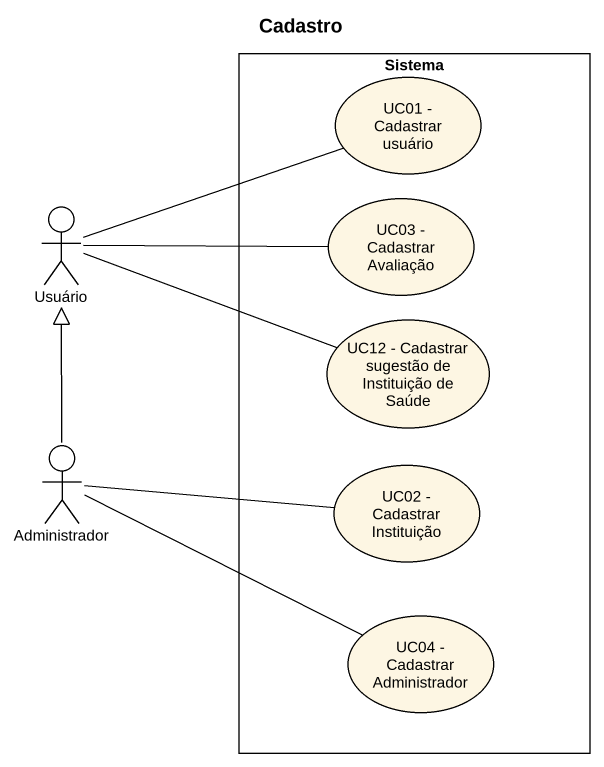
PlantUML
@startuml
title Cadastro
rectangle Sistema {
  usecase "UC01 - Cadastrar usuário" as UC01_Cadastrar_usuário
  usecase "UC03 - Cadastrar Avaliação" as UC03_Cadastrar_Avaliação
  usecase "UC12 - Cadastrar sugestão de Instituição de Saúde" as UC12_Cadastrar_sugestão_de
  usecase "UC02 - Cadastrar Instituição" as UC02_Cadastrar_Instituição
  usecase "UC04 - Cadastrar Administrador" as UC04_Cadastrar_Administrador
}
actor Usuário
actor Administrador
Usuário -right- UC01_Cadastrar_usuário
Usuário -right- UC03_Cadastrar_Avaliação
Usuário -right- UC12_Cadastrar_sugestão_de
Administrador -up-|> Usuário
Administrador -right- UC02_Cadastrar_Instituição
Administrador -right- UC04_Cadastrar_Administrador
@enduml
